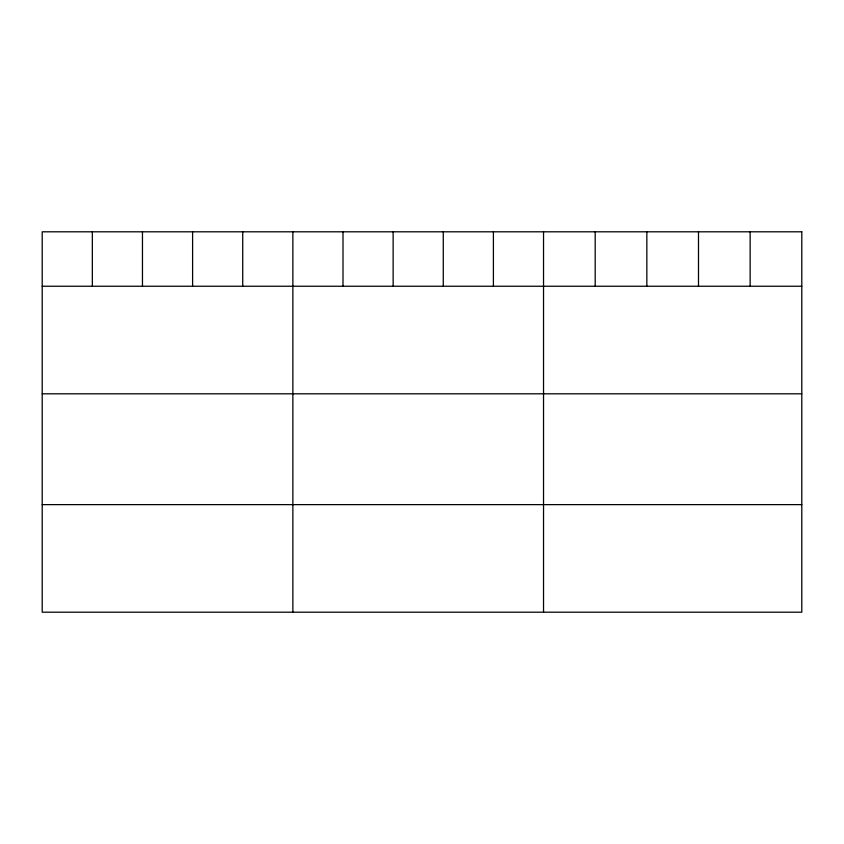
<?xml version="1.0" encoding="UTF-8"?>
<svg xmlns="http://www.w3.org/2000/svg" width="844" height="844" viewBox="0 0 844 844"><rect width="100%" height="100%" fill="white"/><g stroke="black" fill="none" stroke-linecap="round" stroke-linejoin="round"><path stroke-width="1.27" d="M42.2 286.243L801.8 286.243M42.2 393.81L801.8 393.81M42.2 504.628L801.8 504.628M750.147 231.805L750.147 286.243M698.494 231.805L698.494 286.243M646.842 231.805L646.842 286.243M595.189 231.805L595.189 286.243M543.536 231.805L543.536 612.195M493.402 231.805L493.402 286.243M443.269 231.805L443.269 286.243M393.135 231.805L393.135 286.243M343.002 231.805L343.002 286.243M292.868 231.805L292.868 612.195M242.734 231.805L242.734 286.243M192.601 231.805L192.601 286.243M142.467 231.805L142.467 286.243M92.334 231.805L92.334 286.243M801.8 231.805L42.2 231.805L42.2 612.195L801.8 612.195L801.8 231.805"/></g></svg>
